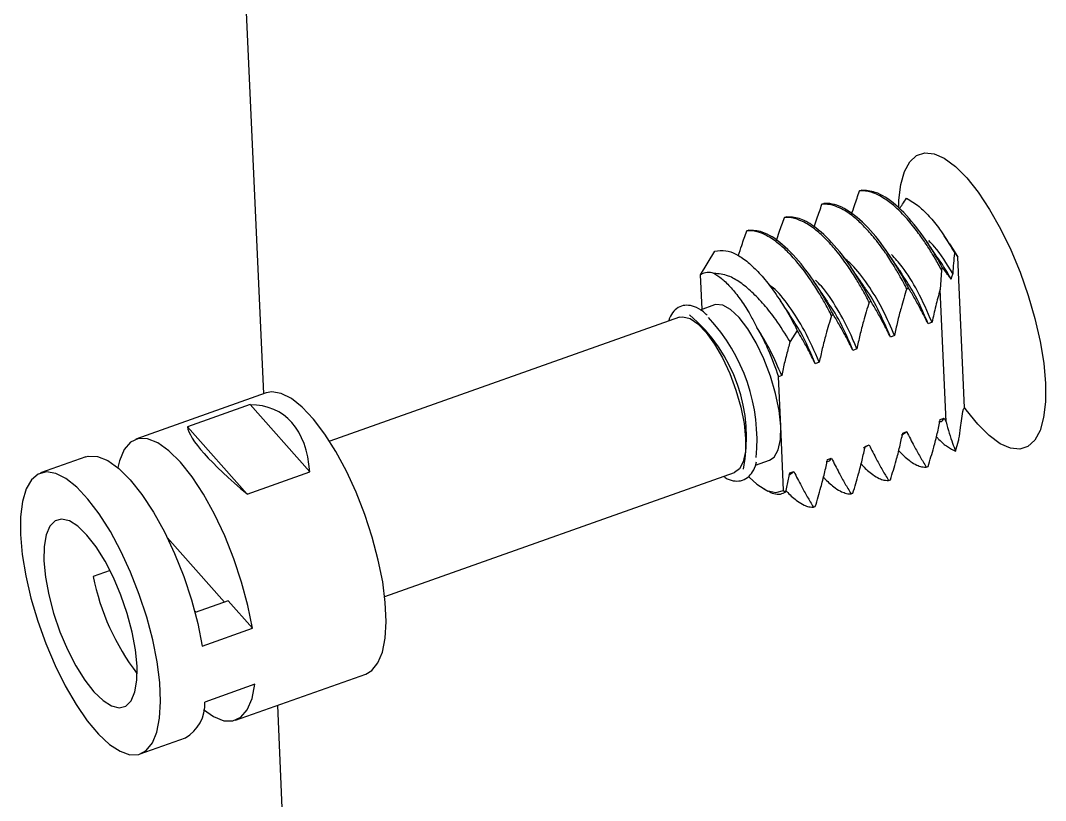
# Paper-space layout 'Layout1' of a CAD drawing. Extents: x 0.3 to 21.8, y 0.2 to 16.9.
# Drawn here: x 16.034 to 17.455, y 11.833 to 12.915 of the extents above; entities that cross this region are included whole.
import ezdxf

# ---------------------------------------------------------------- set-up
doc = ezdxf.new("R2010")
doc.units = 0
doc.header["$MEASUREMENT"] = 0
doc.linetypes.add('SLD-SOLID', pattern=[0])
doc.layers.get('0').update_dxf_attribs({"linetype": 'CONTINUOUS'})

psp = doc.layouts.get("Layout1")

# ---------------------------------------------------------------- linework, layer by layer
at = {"color": 7, "linetype": 'SLD-SOLID'}
for p, q in [((16.328, 13.359), (16.371, 12.3968)), ((17.1974, 12.6783), (17.2001, 12.6793)), ((17.1453, 12.6598), (17.148, 12.6608)), ((17.0932, 12.6414), (17.0958, 12.6423)), ((17.0411, 12.6229), (17.0437, 12.6238)), ((17.3223, 12.605), (17.3148, 12.6161)), ((16.977, 12.5622), (16.9969, 12.5948)), ((17.329, 12.5929), (17.3337, 12.5865)), ((17.343, 12.3776), (17.3337, 12.5865)), ((16.9792, 12.5142), (16.977, 12.5622)), ((17.311, 12.5686), (17.3091, 12.5415)), ((17.2654, 12.5436), (17.2628, 12.5427)), ((17.3173, 12.3583), (17.3091, 12.5415)), ((16.9964, 12.5203), (16.9765, 12.5132)), ((17.2133, 12.5252), (17.2107, 12.5242)), ((17.1612, 12.5067), (17.1585, 12.5058)), ((16.9478, 12.5031), (16.4629, 12.3312)), ((17.2979, 12.4962), (17.2924, 12.4943)), ((17.111, 12.4849), (17.1011, 12.4694)), ((17.2458, 12.4777), (17.2403, 12.4758)), ((17.1937, 12.4593), (17.1882, 12.4573)), ((17.1416, 12.4408), (17.1361, 12.4388)), ((17.0895, 12.4223), (17.0851, 12.4207)), ((17.0881, 12.3523), (17.0851, 12.4207)), ((16.3749, 12.3982), (16.1943, 12.3341)), ((16.3526, 12.382), (16.2658, 12.3513)), ((16.3526, 12.382), (16.4352, 12.2889)), ((17.3094, 12.3612), (17.3149, 12.3631)), ((17.3149, 12.3631), (17.3173, 12.3583)), ((16.2658, 12.3513), (16.3484, 12.2581)), ((17.0921, 12.2632), (17.0881, 12.3523)), ((17.2555, 12.3397), (17.2628, 12.3447)), ((17.2573, 12.3427), (17.2628, 12.3447)), ((17.203, 12.3221), (17.2107, 12.3262)), ((17.2052, 12.3242), (17.2107, 12.3262)), ((17.3306, 12.3175), (17.3348, 12.3319)), ((16.1248, 12.3095), (16.0622, 12.2873)), ((17.053, 12.2981), (17.0727, 12.3051)), ((17.1531, 12.3058), (17.1586, 12.3077)), ((17.2898, 12.2953), (17.2925, 12.2962)), ((16.3484, 12.2581), (16.4352, 12.2889)), ((16.5392, 12.116), (17.0241, 12.2878)), ((17.0992, 12.2842), (17.1064, 12.2892)), ((17.101, 12.2873), (17.1064, 12.2892)), ((17.2377, 12.2768), (17.2403, 12.2778)), ((17.0643, 12.2653), (17.0704, 12.2619)), ((17.0921, 12.2632), (17.0949, 12.2608)), ((17.1856, 12.2583), (17.1882, 12.2593)), ((17.1335, 12.2399), (17.1361, 12.2408)), ((16.2378, 12.1976), (16.317, 12.1083)), ((16.2425, 12.1922), (16.2407, 12.1916)), ((16.1584, 12.1522), (16.1352, 12.1439)), ((16.322, 12.11), (16.2763, 12.0938)), ((16.322, 12.11), (16.3558, 12.0719)), ((16.2772, 12.0942), (16.2757, 12.0958)), ((16.2863, 12.0473), (16.3558, 12.0719)), ((16.3324, 11.9445), (16.513, 12.0085)), ((16.3592, 11.9943), (16.2897, 11.9696)), ((16.3904, 11.965), (16.4221, 11.2547)), ((16.2004, 11.8977), (16.2629, 11.9199))]:
    psp.add_line(p, q, dxfattribs=at)
at = {"color": 7, "linetype": 'SLD-SOLID', "flags": 128}
for points in [[(17.2517, 12.6547), (17.2521, 12.6657), (17.2546, 12.6875), (17.2596, 12.7054), (17.2669, 12.7189), (17.2764, 12.7276), (17.2877, 12.7313), (17.3007, 12.73), (17.3149, 12.7236), (17.3302, 12.7124), (17.346, 12.6966), (17.3619, 12.6766), (17.3777, 12.6528), (17.3929, 12.626), (17.4071, 12.5966), (17.42, 12.5656), (17.4313, 12.5335), (17.4406, 12.5013), (17.4479, 12.4696), (17.4527, 12.4394), (17.4552, 12.4112), (17.4551, 12.3859), (17.4526, 12.3641), (17.4476, 12.3462), (17.4403, 12.3327), (17.4308, 12.324), (17.4195, 12.3203), (17.4065, 12.3216), (17.3923, 12.3279), (17.377, 12.3392), (17.3612, 12.355), (17.3453, 12.375), (17.343, 12.3782)], [(17.3223, 12.605), (17.3273, 12.5973), (17.3337, 12.5865)], [(17.0881, 12.3523), (17.0859, 12.3738), (17.0811, 12.3974), (17.0739, 12.4216), (17.0648, 12.4455), (17.0542, 12.4676), (17.0426, 12.4871), (17.0305, 12.5028), (17.0187, 12.5139), (17.0077, 12.5201), (16.998, 12.5208), (16.9964, 12.5203)], [(16.9478, 12.5031), (16.9525, 12.5039), (16.9624, 12.5015), (16.9733, 12.4941), (16.9848, 12.4821), (16.9964, 12.4661), (17.0075, 12.4467), (17.0175, 12.425), (17.0261, 12.4019), (17.0329, 12.3785), (17.0374, 12.3558), (17.0395, 12.3351)], [(16.513, 12.0085), (16.5214, 12.0134), (16.5298, 12.0238), (16.536, 12.0388), (16.5399, 12.0581), (16.5412, 12.0812), (16.54, 12.1075), (16.5364, 12.1362), (16.5303, 12.1666), (16.522, 12.1981), (16.5117, 12.2296), (16.4996, 12.2605), (16.4861, 12.2899), (16.4715, 12.317), (16.4562, 12.3412), (16.4406, 12.3618), (16.425, 12.3784), (16.41, 12.3904), (16.3958, 12.3975), (16.3829, 12.3996), (16.3749, 12.3982)], [(17.0727, 12.3051), (17.079, 12.3093), (17.0846, 12.3192), (17.0877, 12.3338), (17.0881, 12.3523)], [(16.3558, 12.0719), (16.3495, 12.1034), (16.3408, 12.1358), (16.3301, 12.1683), (16.3174, 12.2001), (16.3033, 12.2301), (16.2881, 12.2577), (16.2722, 12.282), (16.256, 12.3023), (16.2401, 12.3182), (16.2248, 12.3291), (16.2105, 12.3348), (16.1977, 12.3351), (16.1868, 12.33), (16.1779, 12.3196), (16.1714, 12.3042), (16.1691, 12.2949)], [(17.0395, 12.3351), (17.0391, 12.3171), (17.0362, 12.3028), (17.031, 12.2929), (17.0241, 12.2878)], [(16.1248, 12.3095), (16.1282, 12.3104), (16.141, 12.3102), (16.1553, 12.3045), (16.1706, 12.2936), (16.1865, 12.2777), (16.2027, 12.2574), (16.2186, 12.2331), (16.2338, 12.2055), (16.2479, 12.1755), (16.2606, 12.1437), (16.2714, 12.1112), (16.28, 12.0787), (16.2863, 12.0473)], [(16.0343, 12.2019), (16.0368, 12.1743), (16.0416, 12.1446), (16.0488, 12.1136), (16.0582, 12.082), (16.0694, 12.0507), (16.0822, 12.0204), (16.0963, 11.9921), (16.1113, 11.9663), (16.1268, 11.9438), (16.1425, 11.9252), (16.1578, 11.9109), (16.1725, 11.9013), (16.1861, 11.8966), (16.1983, 11.897), (16.2087, 11.9025), (16.2172, 11.9129), (16.2234, 11.928), (16.2272, 11.9473), (16.2285, 11.9704), (16.2274, 11.9966), (16.2237, 12.0253), (16.2176, 12.0558), (16.2094, 12.0872), (16.199, 12.1188), (16.187, 12.1496), (16.1735, 12.179), (16.1589, 12.2062), (16.1436, 12.2304), (16.1279, 12.251), (16.1124, 12.2675), (16.0973, 12.2795), (16.0831, 12.2867), (16.0702, 12.2888), (16.0589, 12.2858), (16.0494, 12.2779), (16.0421, 12.2651), (16.037, 12.2479), (16.0344, 12.2266), (16.0343, 12.2019)], [(17.0445, 12.2814), (17.0549, 12.2718), (17.0688, 12.263), (17.0814, 12.2601), (17.0921, 12.2632)], [(16.0667, 12.1654), (16.0688, 12.1428), (16.0734, 12.1183), (16.0803, 12.0927), (16.089, 12.0672), (16.0994, 12.0426), (16.1111, 12.02), (16.1235, 12.0001), (16.1362, 11.9838), (16.1487, 11.9717), (16.1605, 11.9642), (16.1713, 11.9616), (16.1804, 11.9641), (16.1878, 11.9715), (16.1929, 11.9836), (16.1957, 11.9998), (16.1959, 12.0196), (16.1938, 12.0422), (16.1892, 12.0667), (16.1823, 12.0923), (16.1736, 12.1178), (16.1632, 12.1424), (16.1515, 12.165), (16.1391, 12.1849), (16.1264, 12.2012), (16.1139, 12.2133), (16.1021, 12.2208), (16.0913, 12.2234), (16.0822, 12.2209), (16.0749, 12.2135), (16.0697, 12.2015), (16.067, 12.1852), (16.0667, 12.1654)], [(16.2881, 11.9591), (16.3019, 11.9495), (16.3161, 11.9438), (16.3289, 11.9435), (16.3399, 11.9486), (16.3487, 11.959), (16.3553, 11.9744), (16.3592, 11.9943)]]:
    psp.add_lwpolyline(points, dxfattribs=at)
at = {"color": 7, "linetype": 'SLD-SOLID'}
for centre, radius, start, end in [((16.9883, 12.5429), 0.0224, 71.0757, 120.3583), ((16.8175, 12.3362), 0.2233, 348.7186, 49.7583), ((16.8046, 12.3319), 0.2507, 354.6514, 42.9773), ((16.4573, 12.2081), 0.3285, 191.2637, 217.3186), ((16.2355, 11.9668), 0.0544, 300.3014, 3.0125)]:
    psp.add_arc(centre, radius, start, end, dxfattribs=at)
for centre, major_axis, ratio, start_param, end_param in [((17.3611, 12.5285), (0.0584, 0.2266), 0.251642, 1.441045, 1.458134), ((16.2355, 12.1294), (0.1614, 0.2397), 0.493645, 5.716447, 6.596399), ((16.4787, 12.2157), (0.2116, -0.1425), 0.172102, 3.289586, 4.169537)]:
    psp.add_ellipse(centre, major_axis=major_axis, ratio=ratio, start_param=start_param, end_param=end_param, dxfattribs=at)
for points, knots in [([(17.1863, 12.6459), (17.1877, 12.6501), (17.1913, 12.6609), (17.1951, 12.6717), (17.1974, 12.6783)], [0, 0, 0, 0, 0.382582, 1, 1, 1, 1]), ([(17.311, 12.5686), (17.308, 12.5741), (17.3019, 12.5853), (17.2923, 12.6009), (17.2837, 12.6136), (17.276, 12.6241), (17.2689, 12.633), (17.2611, 12.6421), (17.2535, 12.65), (17.2463, 12.6568), (17.2393, 12.6625), (17.2316, 12.668), (17.2228, 12.6731), (17.214, 12.6766), (17.2052, 12.6786), (17.2001, 12.6784), (17.1974, 12.6783)], [0, 0, 0, 0, 0.083965, 0.167932, 0.2519, 0.304081, 0.362747, 0.427897, 0.49953, 0.55154, 0.610356, 0.675977, 0.748401, 0.842449, 0.915743, 1, 1, 1, 1]), ([(17.3121, 12.5724), (17.3065, 12.5823), (17.2952, 12.6022), (17.2734, 12.6329), (17.2474, 12.661), (17.2208, 12.6782), (17.2063, 12.6789), (17.2001, 12.6793)], [0, 0, 0, 0, 0.155362, 0.310484, 0.557514, 0.809008, 1, 1, 1, 1]), ([(17.1346, 12.6285), (17.1358, 12.6323), (17.1393, 12.6427), (17.143, 12.6532), (17.1453, 12.6598)], [0, 0, 0, 0, 0.362205, 1, 1, 1, 1]), ([(17.2628, 12.5427), (17.2617, 12.5447), (17.2589, 12.5503), (17.2531, 12.5609), (17.2444, 12.5757), (17.232, 12.5949), (17.2177, 12.6139), (17.2052, 12.6278), (17.196, 12.6367), (17.1888, 12.6429), (17.1808, 12.6487), (17.1715, 12.6542), (17.1622, 12.6581), (17.1542, 12.6598), (17.1489, 12.6601), (17.1462, 12.6599), (17.1453, 12.6598)], [0, 0, 0, 0, 0.028112, 0.079436, 0.153963, 0.251678, 0.388833, 0.499906, 0.552206, 0.611042, 0.676415, 0.748322, 0.846043, 0.920572, 0.971895, 1, 1, 1, 1]), ([(17.2654, 12.5436), (17.2645, 12.5454), (17.2549, 12.5641), (17.2349, 12.5971), (17.2049, 12.6336), (17.1757, 12.6565), (17.1571, 12.6616), (17.1486, 12.6608), (17.148, 12.6608)], [0, 0, 0, 0, 0.025219, 0.265807, 0.5028, 0.739997, 0.980543, 1, 1, 1, 1]), ([(17.2527, 12.6533), (17.2541, 12.6555), (17.2573, 12.6606), (17.2607, 12.6654), (17.2627, 12.6682)], [0, 0, 0, 0, 0.437405, 1, 1, 1, 1]), ([(17.2627, 12.6682), (17.2684, 12.6648), (17.2785, 12.6589), (17.294, 12.6435), (17.3108, 12.6232), (17.3222, 12.6042), (17.329, 12.5929)], [0, 0, 0, 0, 0.265283, 0.473477, 0.687869, 1, 1, 1, 1]), ([(17.0821, 12.6091), (17.0835, 12.6132), (17.087, 12.6239), (17.0908, 12.6347), (17.0932, 12.6414)], [0, 0, 0, 0, 0.38125, 1, 1, 1, 1]), ([(17.2107, 12.5242), (17.2096, 12.5262), (17.2067, 12.5318), (17.201, 12.5424), (17.1923, 12.5572), (17.1799, 12.5764), (17.1656, 12.5955), (17.1531, 12.6094), (17.1439, 12.6182), (17.1367, 12.6244), (17.1287, 12.6302), (17.1194, 12.6358), (17.1101, 12.6396), (17.1021, 12.6414), (17.0968, 12.6417), (17.0941, 12.6414), (17.0932, 12.6414)], [0, 0, 0, 0, 0.0281116, 0.0794363, 0.1539634, 0.2516776, 0.3888329, 0.4999058, 0.5522056, 0.6110423, 0.6764149, 0.7483224, 0.8460428, 0.9205719, 0.9718945, 1, 1, 1, 1]), ([(17.2133, 12.5252), (17.2063, 12.5381), (17.1903, 12.5675), (17.1625, 12.6046), (17.1359, 12.6294), (17.1132, 12.6417), (17.1016, 12.6421), (17.0958, 12.6423)], [0, 0, 0, 0, 0.187467, 0.426584, 0.661654, 0.830978, 1, 1, 1, 1]), ([(17.0293, 12.5884), (17.0309, 12.5933), (17.0347, 12.6047), (17.0387, 12.6162), (17.0411, 12.6229)], [0, 0, 0, 0, 0.419852, 1, 1, 1, 1]), ([(17.1585, 12.5058), (17.1575, 12.5077), (17.1546, 12.5133), (17.1489, 12.5239), (17.1402, 12.5388), (17.1278, 12.558), (17.1135, 12.577), (17.1009, 12.5909), (17.0918, 12.5997), (17.0845, 12.6059), (17.0766, 12.6117), (17.0673, 12.6173), (17.058, 12.6212), (17.05, 12.6229), (17.0446, 12.6232), (17.042, 12.623), (17.0411, 12.6229)], [0, 0, 0, 0, 0.0281116, 0.0794363, 0.1539634, 0.2516776, 0.3888329, 0.4999058, 0.5522056, 0.6110423, 0.6764149, 0.7483224, 0.8460428, 0.9205719, 0.9718945, 1, 1, 1, 1]), ([(17.1612, 12.5067), (17.1547, 12.5188), (17.1416, 12.543), (17.1175, 12.5771), (17.0904, 12.6062), (17.0641, 12.6229), (17.0498, 12.6236), (17.0437, 12.6238)], [0, 0, 0, 0, 0.174803, 0.349793, 0.584727, 0.824091, 1, 1, 1, 1]), ([(17.3033, 12.5894), (17.3008, 12.5931), (17.2956, 12.6008), (17.2922, 12.6059), (17.2904, 12.6085)], [0, 0, 0, 0, 0.480932, 1, 1, 1, 1]), ([(17.3265, 12.5639), (17.3182, 12.5775), (17.3074, 12.5955), (17.296, 12.6067), (17.2933, 12.6094)], [0, 0, 0, 0, 0.759038, 1, 1, 1, 1]), ([(16.9969, 12.5948), (17.0018, 12.5956), (17.0107, 12.597), (17.0259, 12.5913), (17.0408, 12.5817), (17.0565, 12.5671), (17.0722, 12.5486), (17.088, 12.5262), (17.101, 12.5045), (17.1084, 12.4901), (17.111, 12.4849)], [0, 0, 0, 0, 0.155785, 0.281702, 0.411261, 0.53733, 0.666943, 0.795094, 0.926882, 1, 1, 1, 1]), ([(17.2571, 12.5625), (17.2568, 12.5628), (17.2563, 12.5635), (17.2526, 12.5689), (17.2463, 12.5782), (17.2405, 12.5868), (17.2372, 12.5916)], [0, 0, 0, 0, 0.200605, 0.421975, 0.682197, 1, 1, 1, 1]), ([(17.2979, 12.4962), (17.2915, 12.5108), (17.2794, 12.5385), (17.2592, 12.5711), (17.2467, 12.5849), (17.2417, 12.5904)], [0, 0, 0, 0, 0.401979, 0.761573, 1, 1, 1, 1]), ([(17.3242, 12.5562), (17.3197, 12.5641), (17.313, 12.576), (17.3057, 12.5857), (17.3033, 12.5889)], [0, 0, 0, 0, 0.668896, 1, 1, 1, 1]), ([(17.329, 12.5929), (17.329, 12.5927), (17.3281, 12.5829), (17.3273, 12.5733), (17.3265, 12.5639)], [0, 0, 0, 0, 0.029856, 1, 1, 1, 1]), ([(17.2458, 12.4777), (17.2408, 12.4894), (17.2308, 12.513), (17.2112, 12.546), (17.1918, 12.5722), (17.1795, 12.5823), (17.1745, 12.5863)], [0, 0, 0, 0, 0.2563814, 0.5183437, 0.8056495, 1, 1, 1, 1]), ([(16.9956, 12.5641), (16.9964, 12.5636), (17.0011, 12.561), (17.01, 12.5541), (17.0224, 12.5411), (17.035, 12.5244), (17.0461, 12.5067), (17.0526, 12.494), (17.0552, 12.4889)], [0, 0, 0, 0, 0.043941, 0.245099, 0.452121, 0.652824, 0.860296, 1, 1, 1, 1]), ([(17.1011, 12.4694), (17.0946, 12.4799), (17.0831, 12.4985), (17.065, 12.5212), (17.0484, 12.5386), (17.0318, 12.5521), (17.0137, 12.5625), (17.0022, 12.5635), (16.9956, 12.5641)], [0, 0, 0, 0, 0.19381, 0.342495, 0.495524, 0.643696, 0.796587, 1, 1, 1, 1]), ([(17.205, 12.544), (17.2047, 12.5443), (17.2042, 12.545), (17.2004, 12.5504), (17.1942, 12.5597), (17.1883, 12.5684), (17.1851, 12.5731)], [0, 0, 0, 0, 0.2006047, 0.4219749, 0.6821973, 1, 1, 1, 1]), ([(17.2924, 12.4943), (17.2861, 12.5092), (17.2757, 12.5337), (17.2623, 12.5538), (17.257, 12.5616)], [0, 0, 0, 0, 0.608082, 1, 1, 1, 1]), ([(17.3242, 12.5562), (17.3231, 12.5576), (17.321, 12.5605), (17.317, 12.5659), (17.314, 12.5698), (17.3121, 12.5724)], [0, 0, 0, 0, 0.265832, 0.531664, 1, 1, 1, 1]), ([(17.3265, 12.5639), (17.3262, 12.563), (17.3257, 12.5613), (17.3249, 12.5587), (17.3245, 12.5571), (17.3242, 12.5562)], [0, 0, 0, 0, 0.348427, 0.674187, 1, 1, 1, 1]), ([(17.1416, 12.4408), (17.135, 12.4559), (17.1227, 12.4841), (17.1, 12.5189), (17.083, 12.5404), (17.0741, 12.5466), (17.0723, 12.5478)], [0, 0, 0, 0, 0.338977, 0.635979, 0.92824, 1, 1, 1, 1]), ([(17.1529, 12.5255), (17.1526, 12.5259), (17.1521, 12.5265), (17.1483, 12.5319), (17.1421, 12.5412), (17.1362, 12.5499), (17.133, 12.5546)], [0, 0, 0, 0, 0.200605, 0.421975, 0.682197, 1, 1, 1, 1]), ([(17.1937, 12.4593), (17.1911, 12.4656), (17.1831, 12.4849), (17.1667, 12.5155), (17.1494, 12.5419), (17.1392, 12.5518), (17.1365, 12.5545)], [0, 0, 0, 0, 0.170477, 0.51912, 0.872472, 1, 1, 1, 1]), ([(17.1007, 12.5071), (17.1005, 12.5073), (17.1002, 12.5078), (17.0967, 12.5128), (17.0908, 12.5216), (17.0852, 12.5298), (17.0822, 12.5343)], [0, 0, 0, 0, 0.194747, 0.416733, 0.678398, 1, 1, 1, 1]), ([(17.2403, 12.4758), (17.2353, 12.4873), (17.2252, 12.5106), (17.2126, 12.5339), (17.2056, 12.543), (17.2054, 12.5433)], [0, 0, 0, 0, 0.485241, 0.981044, 1, 1, 1, 1]), ([(17.2628, 12.5427), (17.2601, 12.5338), (17.2555, 12.5185), (17.2498, 12.4968), (17.2472, 12.4841), (17.2458, 12.4777)], [0, 0, 0, 0, 0.409698, 0.704641, 1, 1, 1, 1]), ([(17.2924, 12.4943), (17.2891, 12.501), (17.2831, 12.5128), (17.274, 12.5292), (17.2683, 12.5388), (17.2654, 12.5436)], [0, 0, 0, 0, 0.4005913, 0.700255, 1, 1, 1, 1]), ([(17.3091, 12.5415), (17.307, 12.534), (17.3027, 12.5188), (17.2995, 12.5037), (17.2979, 12.4962)], [0, 0, 0, 0, 0.4995695, 1, 1, 1, 1]), ([(16.9861, 12.506), (16.9844, 12.5076), (16.9785, 12.5133), (16.9692, 12.5181), (16.9581, 12.5206), (16.9477, 12.5184), (16.9395, 12.5118), (16.9347, 12.5048), (16.9332, 12.4992), (16.9329, 12.4978)], [0, 0, 0, 0, 0.0836762, 0.2853384, 0.4519356, 0.6091687, 0.7743275, 0.9410591, 1, 1, 1, 1]), ([(17.1882, 12.4573), (17.1856, 12.4636), (17.1776, 12.4828), (17.1656, 12.5068), (17.1556, 12.5206), (17.1529, 12.5244)], [0, 0, 0, 0, 0.2625, 0.799343, 1, 1, 1, 1]), ([(17.2107, 12.5242), (17.208, 12.5153), (17.2034, 12.5), (17.1977, 12.4783), (17.195, 12.4656), (17.1937, 12.4593)], [0, 0, 0, 0, 0.409698, 0.704641, 1, 1, 1, 1]), ([(17.2403, 12.4758), (17.2369, 12.4825), (17.231, 12.4943), (17.2219, 12.5107), (17.2162, 12.5203), (17.2133, 12.5252)], [0, 0, 0, 0, 0.400591, 0.700255, 1, 1, 1, 1]), ([(17.1361, 12.4388), (17.1296, 12.4541), (17.1192, 12.4786), (17.1058, 12.4986), (17.1007, 12.5062)], [0, 0, 0, 0, 0.621219, 1, 1, 1, 1]), ([(17.1585, 12.5058), (17.1559, 12.4969), (17.1513, 12.4815), (17.1456, 12.4599), (17.1429, 12.4471), (17.1416, 12.4408)], [0, 0, 0, 0, 0.409698, 0.704641, 1, 1, 1, 1]), ([(17.1882, 12.4573), (17.1848, 12.4641), (17.1789, 12.4759), (17.1697, 12.4922), (17.164, 12.5019), (17.1612, 12.5067)], [0, 0, 0, 0, 0.400591, 0.700255, 1, 1, 1, 1]), ([(17.0895, 12.4223), (17.0845, 12.4341), (17.0744, 12.4579), (17.0617, 12.4785), (17.0552, 12.4889)], [0, 0, 0, 0, 0.4946112, 1, 1, 1, 1]), ([(17.0552, 12.4889), (17.0571, 12.4856), (17.0624, 12.4759), (17.0732, 12.4537), (17.0805, 12.4335), (17.0851, 12.4207)], [0, 0, 0, 0, 0.16258, 0.473734, 1, 1, 1, 1]), ([(17.1361, 12.4388), (17.1327, 12.4456), (17.1268, 12.4574), (17.1183, 12.4726), (17.1132, 12.4812), (17.111, 12.4849)], [0, 0, 0, 0, 0.430077, 0.751797, 1, 1, 1, 1]), ([(17.1011, 12.4694), (17.1003, 12.4665), (17.0977, 12.4571), (17.0935, 12.4414), (17.0908, 12.4287), (17.0895, 12.4223)], [0, 0, 0, 0, 0.1865969, 0.5930121, 1, 1, 1, 1]), ([(17.3348, 12.3319), (17.3349, 12.3328), (17.3358, 12.3389), (17.338, 12.3535), (17.34, 12.3671), (17.3413, 12.3756)], [0, 0, 0, 0, 0.061663, 0.417412, 1, 1, 1, 1]), ([(17.3413, 12.3756), (17.3415, 12.3758), (17.3418, 12.3761), (17.3422, 12.3766), (17.3426, 12.3771), (17.3429, 12.3775), (17.343, 12.3776)], [0, 0, 0, 0, 0.262517, 0.525035, 0.762514, 1, 1, 1, 1]), ([(17.3075, 12.3585), (17.3086, 12.3585), (17.3116, 12.3584), (17.3136, 12.3613), (17.3149, 12.3631)], [0, 0, 0, 0, 0.352172, 1, 1, 1, 1]), ([(17.2925, 12.2962), (17.2951, 12.3051), (17.2997, 12.3204), (17.3054, 12.3421), (17.3081, 12.3548), (17.3094, 12.3612)], [0, 0, 0, 0, 0.409698, 0.704641, 1, 1, 1, 1]), ([(17.3173, 12.3583), (17.3187, 12.3529), (17.3216, 12.3423), (17.3261, 12.329), (17.3291, 12.3211), (17.3306, 12.3175)], [0, 0, 0, 0, 0.362968, 0.704708, 1, 1, 1, 1]), ([(17.2403, 12.2778), (17.243, 12.2867), (17.2476, 12.302), (17.2533, 12.3236), (17.2559, 12.3364), (17.2573, 12.3427)], [0, 0, 0, 0, 0.409698, 0.704641, 1, 1, 1, 1]), ([(17.2628, 12.3447), (17.2662, 12.3379), (17.2721, 12.3261), (17.2813, 12.3098), (17.287, 12.3001), (17.2898, 12.2953)], [0, 0, 0, 0, 0.400591, 0.700255, 1, 1, 1, 1]), ([(17.304, 12.3376), (17.3052, 12.3363), (17.3104, 12.3303), (17.3194, 12.3231), (17.3268, 12.3194), (17.3306, 12.3175)], [0, 0, 0, 0, 0.1196752, 0.5550848, 1, 1, 1, 1]), ([(17.1882, 12.2593), (17.1909, 12.2682), (17.1954, 12.2835), (17.2012, 12.3052), (17.2038, 12.3179), (17.2052, 12.3242)], [0, 0, 0, 0, 0.409698, 0.704641, 1, 1, 1, 1]), ([(17.2107, 12.3262), (17.2141, 12.3194), (17.22, 12.3076), (17.2291, 12.2913), (17.2348, 12.2816), (17.2377, 12.2768)], [0, 0, 0, 0, 0.400591, 0.700255, 1, 1, 1, 1]), ([(17.1361, 12.2408), (17.1388, 12.2497), (17.1433, 12.265), (17.149, 12.2867), (17.1517, 12.2994), (17.1531, 12.3058)], [0, 0, 0, 0, 0.409698, 0.704641, 1, 1, 1, 1]), ([(17.1512, 12.3032), (17.1523, 12.3032), (17.1554, 12.3031), (17.1573, 12.306), (17.1586, 12.3077)], [0, 0, 0, 0, 0.385975, 1, 1, 1, 1]), ([(17.1586, 12.3077), (17.1619, 12.301), (17.1679, 12.2892), (17.177, 12.2728), (17.1827, 12.2632), (17.1856, 12.2583)], [0, 0, 0, 0, 0.400591, 0.700255, 1, 1, 1, 1]), ([(17.2517, 12.3182), (17.2525, 12.3173), (17.2556, 12.3139), (17.261, 12.3089), (17.2687, 12.3027), (17.2763, 12.2982), (17.2828, 12.296), (17.287, 12.2953), (17.2891, 12.2953), (17.2898, 12.2953)], [0, 0, 0, 0, 0.058358, 0.216621, 0.390704, 0.627279, 0.80771, 0.931958, 1, 1, 1, 1]), ([(17.0091, 12.2825), (17.0098, 12.282), (17.0142, 12.2786), (17.0219, 12.2762), (17.0329, 12.2757), (17.0426, 12.2802), (17.0496, 12.2889), (17.0533, 12.2963), (17.0543, 12.3019), (17.0544, 12.3027)], [0, 0, 0, 0, 0.038752, 0.233195, 0.408309, 0.595662, 0.775218, 0.967209, 1, 1, 1, 1]), ([(17.1996, 12.2998), (17.2004, 12.2989), (17.2035, 12.2954), (17.2089, 12.2904), (17.2166, 12.2842), (17.2241, 12.2797), (17.2306, 12.2775), (17.2349, 12.2768), (17.237, 12.2768), (17.2377, 12.2768)], [0, 0, 0, 0, 0.058358, 0.216621, 0.390704, 0.627279, 0.80771, 0.931958, 1, 1, 1, 1]), ([(17.0949, 12.2608), (17.0957, 12.2638), (17.0979, 12.2726), (17.0997, 12.2814), (17.101, 12.2873)], [0, 0, 0, 0, 0.335918, 1, 1, 1, 1]), ([(17.1064, 12.2892), (17.1098, 12.2825), (17.1157, 12.2707), (17.1249, 12.2543), (17.1306, 12.2447), (17.1335, 12.2399)], [0, 0, 0, 0, 0.400591, 0.700255, 1, 1, 1, 1]), ([(17.1475, 12.2813), (17.1483, 12.2804), (17.1514, 12.277), (17.1568, 12.2719), (17.1644, 12.2657), (17.172, 12.2613), (17.1785, 12.259), (17.1828, 12.2583), (17.1848, 12.2583), (17.1856, 12.2583)], [0, 0, 0, 0, 0.058358, 0.216621, 0.390704, 0.627279, 0.80771, 0.931958, 1, 1, 1, 1]), ([(17.0949, 12.2608), (17.0925, 12.2595), (17.0877, 12.2569), (17.0794, 12.2574), (17.0733, 12.2606), (17.0705, 12.2621)], [0, 0, 0, 0, 0.347295, 0.703023, 1, 1, 1, 1]), ([(17.0948, 12.2634), (17.0958, 12.2623), (17.0991, 12.2587), (17.1047, 12.2534), (17.1123, 12.2473), (17.1199, 12.2428), (17.1264, 12.2405), (17.1307, 12.2399), (17.1327, 12.2399), (17.1335, 12.2399)], [0, 0, 0, 0, 0.070316, 0.226569, 0.398442, 0.632012, 0.810152, 0.932822, 1, 1, 1, 1])]:
    psp.add_open_spline(points, degree=3, knots=knots, dxfattribs=at)

doc.saveas('drawing.dxf')
